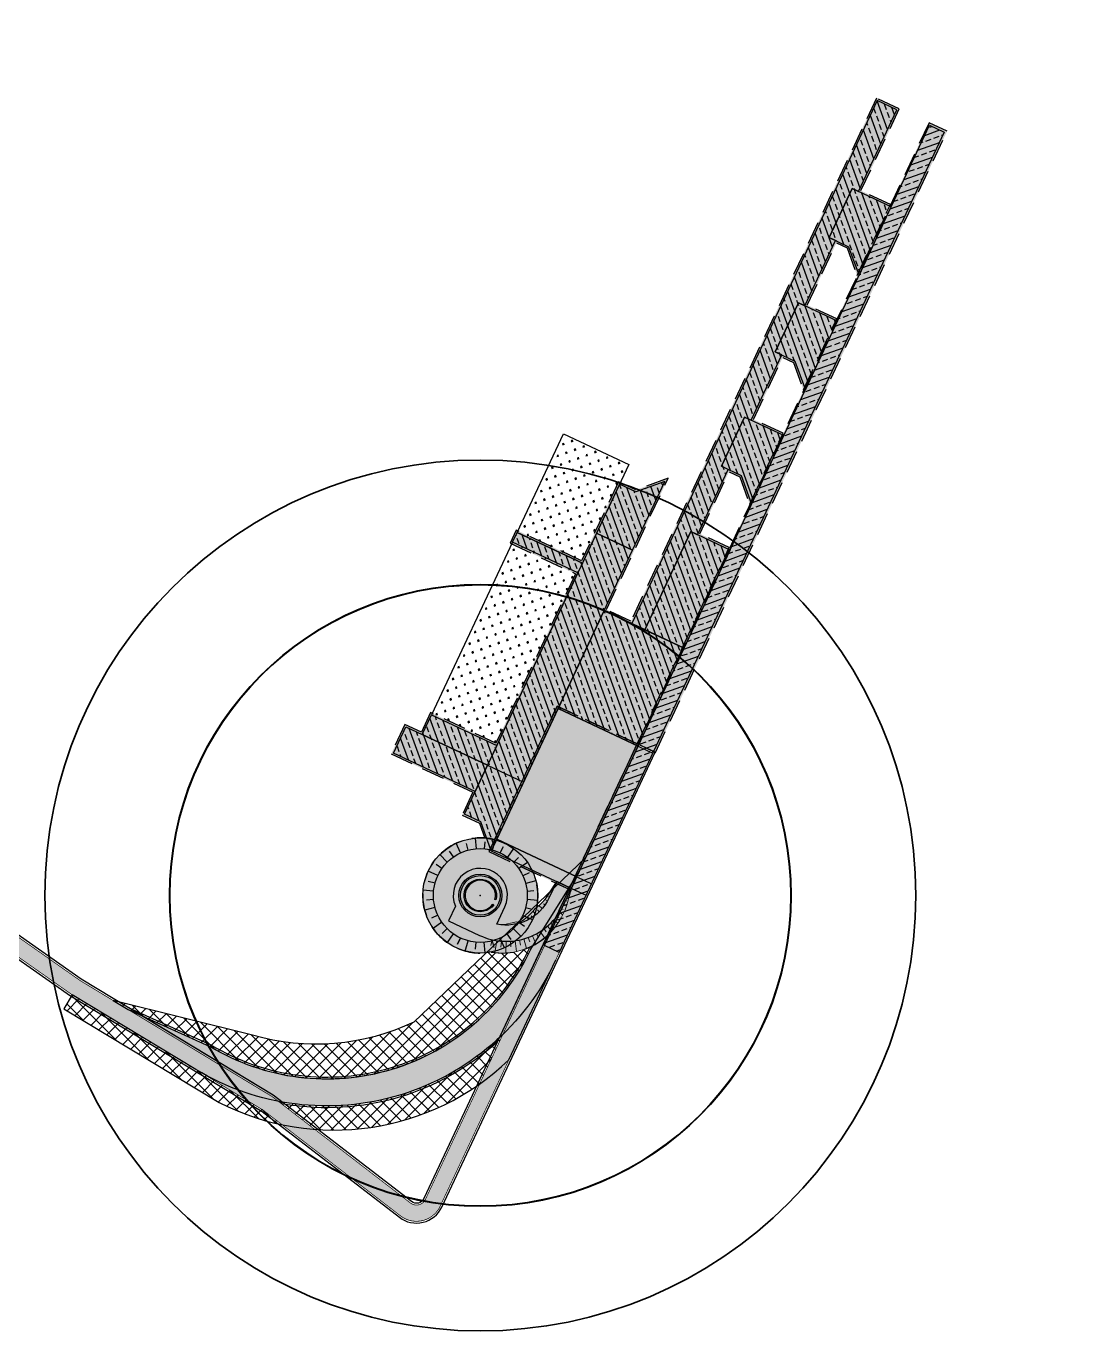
# Model space of a CAD drawing. Extents: x 466263 to 469319, y 5887365 to 5890189.
# Drawn here: x 466810.8 to 467100.1, y 5888244.9 to 5888606.2 of the extents above; entities that cross this region are included whole.
import ezdxf

# ---------------------------------------------------------------- set-up
doc = ezdxf.new("R2010")
doc.units = 0
doc.header["$MEASUREMENT"] = 0
doc.linetypes.add('VERDECKT', pattern=[9.524999999999995, 6.349999999999997, -3.174999999999998])
doc.layers.get('0').update_dxf_attribs({"linetype": 'CONTINUOUS'})
for name, color, linetype, transparency in [('UTEC -Flächen mit Böschung 0.5 m- KSF dauerhaft', 24, 'VERDECKT', 0.5), ('UTEC -Flächen mit Böschung 0.5 m- KSF temporär', 54, 'VERDECKT', 0.5), ('UTEC -Flächen mit Böschung 0.5 m- Zuwegung dauerhaft', 32, 'VERDECKT', 0.5), ('UTEC -Flächen mit Böschung 0.5 m- Zuwegung temporär', 84, 'VERDECKT', 0.5), ('UTEC -Flächen- Fundament', 162, 'VERDECKT', 0.5), ('UTEC -Flächen- KSF Blattlager', 254, 'CONTINUOUS', 0.5), ('UTEC -Flächen- KSF dauerhaft', 252, 'CONTINUOUS', 0.5), ('UTEC -Flächen- KSF temporär', 254, 'CONTINUOUS', 0.5), ('UTEC -Flächen- Zuwegung dauerhaft', 33, 'CONTINUOUS', 0.5), ('UTEC -Flächen- Zuwegung temporär', 85, 'CONTINUOUS', 0.5), ('UTEC -Flächen- Zuwegung Überschwenkbereich', 252, 'CONTINUOUS', 0.5)]:
    doc.layers.add(name, color=color, linetype=linetype, transparency=transparency)
for name, color, linetype, lineweight in [('UTEC -WKA- Kreise - Baulast', 70, 'CONTINUOUS', 35), ('UTEC -WKA- Kreise - Rotor (ohne Exzentrizität)', 150, 'CONTINUOUS', 35), ('UTEC -WKA- Kreise - Rotorüberstrich (mit Exzentrizität)', 150, 'CONTINUOUS', 35)]:
    doc.layers.add(name, color=color, linetype=linetype, lineweight=lineweight)
for name, color, linetype in [('UTEC -WKA- Kreise - Standort', 10, 'CONTINUOUS'), ('UTEC -WKA- KSF Blattlager', 253, 'CONTINUOUS'), ('UTEC -WKA- KSF dauerhaft', 7, 'CONTINUOUS'), ('UTEC -WKA- KSF temporär', 253, 'CONTINUOUS'), ('UTEC -WKA- Turm & Fundament', 7, 'CONTINUOUS'), ('UTEC -WKA- Turm & Fundament Schraffur', 253, 'CONTINUOUS'), ('UTEC -Zuwegung- dauerhaft', 34, 'CONTINUOUS'), ('UTEC -Zuwegung- temporär', 86, 'CONTINUOUS'), ('UTEC -Zuwegung- Überschwenkbereich', 253, 'CONTINUOUS')]:
    doc.layers.add(name, color=color, linetype=linetype)
doc.layers.add('UTEC __Hilfslinien__', color=201, linetype='CONTINUOUS', plot=False)

# ---------------------------------------------------------------- blocks, each defined once
blk = doc.blocks.new('WKA - Fundament')
at = {"layer": 'UTEC -WKA- Turm & Fundament'}
for radius in [13, 5.94]:
    blk.add_circle((0, 0), radius, dxfattribs=at)
at = {"layer": 'UTEC -WKA- Turm & Fundament Schraffur'}
for points in [[(-4.446261863225116, 12.21600407022015), (-5.453169165174356, 14.98245914581139)], [(-2.257426309660559, 12.8025007891606), (-2.590125111487167, 14.68932945537017)], [(-2.2737e-12, 13), (-3.638e-12, 15.94399999999905)], [(2.257426309667605, 12.80250078915924), (2.590125111494669, 14.68932945537199)], [(4.446261863231483, 12.21600407021742), (5.453169165181633, 14.98245914581139)], [(-8.356238925919111, 9.958577760551632), (-10.24860564883261, 12.21381260109001)], [(-6.499999999992722, 11.25833024920166), (-7.457968019860345, 12.91757953163915)], [(6.499999999998181, 11.25833024919848), (7.457968019870349, 12.91757953164415)], [(8.356238925923435, 9.958577760547996), (10.24860564883988, 12.21381260109001)], [(-11.25833024919552, 6.500000000003637), (-13.80790903793104, 7.972000000000661)], [(-9.958577760542992, 8.356238925929574), (-11.42626991715178, 9.587778873221849)], [(9.958577760545948, 8.356238925925936), (11.42626991716611, 9.587778873227762)], [(11.25833024919734, 6.500000000000452), (13.80790903793831, 7.972000000000661)], [(-12.21600407021583, 4.446261863236486), (-14.01639502864964, 5.101550582148774)], [(12.21600407021651, 4.446261863234211), (14.01639502866737, 5.101550582152412)], [(-12.80250078915833, 2.2574263096717), (-15.70177481401924, 2.768646544721832)], [(-14.91593603973206, 0), (-13, 0)], [(-13, 0), (-14.91593603973206, 0)], [(12.80250078915855, 2.257426309670333), (15.70177481402652, 2.768646544721832)], [(13, 0), (14.91593603975116, 0)], [(14.91593603975116, 0), (13, 0)], [(-15.70177481402675, -2.768646544721375), (-12.80250078915878, -2.257426309669881)], [(15.70177481403402, -2.768646544721375), (12.80250078915901, -2.257426309668517)], [(-14.01639502865191, -5.101550582146046), (-12.21600407021674, -4.446261863233758)], [(-13.80790903793831, -7.972000000001571), (-11.25833024919689, -6.500000000001362)], [(13.80790903794559, -7.972000000001571), (11.2583302491987, -6.499999999998181)], [(14.01639502866965, -5.101550582150136), (12.21600407021765, -4.446261863231483)], [(-11.42626991715656, -9.587778873220033), (-9.958577760545722, -8.356238925925936)], [(-10.24860564884125, -12.21381260109047), (-8.356238925924117, -9.95857776054754)], [(10.24860564884852, -12.21381260109047), (8.356238925928206, -9.958577760543903)], [(11.42626991717065, -9.587778873225943), (9.958577760548678, -8.356238925922298)], [(-7.457968019866711, -12.91757953163869), (-6.499999999997726, -11.25833024919893)], [(-5.453169165181178, -14.98245914581184), (-4.446261863231028, -12.21600407021788)], [(-2.590125111494669, -14.68932945537244), (-2.257426309667605, -12.80250078915924)], [(1.04592e-11, -15.94400000000087), (9.0949e-12, -13)], [(2.590125111502401, -14.68932945537426), (2.257426309674654, -12.80250078915787)], [(5.453169165188455, -14.98245914581184), (4.446261863237396, -12.2160040702156)], [(7.457968019876942, -12.91757953164415), (6.500000000003183, -11.25833024919575)]]:
    blk.add_lwpolyline(points, dxfattribs=at)
blk.add_circle((0, 0), 15.944, dxfattribs=at)

msp = doc.modelspace()

# ---------------------------------------------------------------- hatches: boundary and pattern name
at = {"layer": 'UTEC -Flächen mit Böschung 0.5 m- KSF dauerhaft'}
h = msp.add_hatch(color=256, dxfattribs=at)
h.dxf.hatch_style = 1
h.paths.add_polyline_path([(466938.9285231679, 5888377.604053594), (466961.1077307625, 5888367.195751611), (466980.0126058029, 5888407.480434802), (466957.8333982022, 5888417.888736786)])
at = {"layer": 'UTEC -Flächen mit Böschung 0.5 m- KSF temporär', "true_color": 0x991b1e}
h = msp.add_hatch(color=244, dxfattribs=at)
h.dxf.hatch_style = 1
h.paths.add_polyline_path([(467050.1093334581, 5888556.850608437), (467041.9618694416, 5888560.674066309), (467052.582585753, 5888583.305910799), (467046.2456692958, 5888586.279711367), (466978.2730849028, 5888441.435906629), (466971.4835315557, 5888444.622121522), (466988.5646625487, 5888481.020561044), (466979.6435235069, 5888477.798164275), (466974.8520060576, 5888480.046736969), (466964.5923941008, 5888458.184375191), (466946.4869185087, 5888466.68094824), (466944.7876038987, 5888463.059853121), (466962.8930794909, 5888454.563280072), (466940.8657138609, 5888407.624834599), (466922.7602382689, 5888416.121407649), (466920.2112663541, 5888410.689764973), (466915.6848974561, 5888412.813908233), (466911.861439584, 5888404.666444216), (466934.4932840743, 5888394.045727904), (466931.519483507, 5888387.708811449), (466936.3110009563, 5888385.460238755), (466937.7914687375, 5888381.361594217, -0.042855224566189), (466940.4830641948, 5888380.916648501), (466957.8333982022, 5888417.888736786), (466980.0126058029, 5888407.480434802), (467005.5023249502, 5888461.796861578), (466997.3548609337, 5888465.62031945), (467005.4266053304, 5888482.820521262), (467008.4075752204, 5888481.421605873), (467011.1495268636, 5888473.830569263), (467020.3713277862, 5888493.481443862), (467012.2238637697, 5888497.304901736), (467020.2956081665, 5888514.505103549), (467023.2765780563, 5888513.106188161), (467026.0185296996, 5888505.515151551), (467035.2403306222, 5888525.166026149), (467027.0928666058, 5888528.989484024), (467035.1646110023, 5888546.189685836), (467038.1455808924, 5888544.790770448), (467040.8875325356, 5888537.199733836)])
h.paths.add_polyline_path([(467065.7995829354, 5888577.103412472), (467060.8205771475, 5888579.439970063), (467005.3804380019, 5888461.301741822), (466980.1031331809, 5888407.437951938), (466985.0821389687, 5888405.101394348)])
at = {"layer": 'UTEC -Flächen- Fundament', "lineweight": 20}
h = msp.add_hatch(color=256, dxfattribs=at)
h.dxf.hatch_style = 1
edge = h.paths.add_edge_path()
edge.add_line((466940.4830641948, 5888380.916648501), (466938.9285231679, 5888377.604053594))
edge.add_line((466938.9285231679, 5888377.604053594), (466951.1480436852, 5888371.869653071))
edge.add_arc((466936.5464006807, 5888365.466282283), 15.94399999641436, -11.8355498190096, 23.679262121811576, ccw=False)
edge.add_arc((466944.7607190596, 5888372.272849443), 12.4965312409464, 306.2579471923046, 323.9280091686442)
edge.add_line((466954.8613880546, 5888364.914875611), (466957.4536297929, 5888368.910555271))
edge.add_line((466957.4536297929, 5888368.910555271), (466961.1077307627, 5888367.195751611))
edge.add_line((466961.1077307627, 5888367.195751611), (466955.1108938271, 5888354.41700137))
edge.add_arc((466942.7073313662, 5888367.604159327), 18.10385308996183, 259.8702663150412, 313.24613413936555, ccw=False)
edge.add_arc((466936.5569699043, 5888365.455816896), 15.95153692660404, 75.75159001825028, 280.71692931554395, ccw=False)
at = {"layer": 'UTEC -Flächen- KSF Blattlager'}
h = msp.add_hatch(dxfattribs=at)
h.set_pattern_fill('GRASS', color=256, scale=0.1, angle=64.86018184489771)
h.set_pattern_definition([(154.8601818448977, (468276.4442569007, 5885106.73575902), (-2.388932101160861, -0.8629040586918979), [0.4762500000000001, -3.115852447999998]), (109.8601818448977, (468276.4442569007, 5885106.73575902), (-2.388932101445278, -0.862904058794632), [0.4762500000000001, -2.06375]), (199.8601818448977, (468276.4442569007, 5885106.73575902), (0.8629040587946313, -2.388932101445274), [0.4762500000000001, -2.063749999999999])])
h.paths.add_polyline_path([(466977.641200536, 5888484.81332843), (466964.8326166643, 5888457.519323975), (466946.7271410722, 5888466.015897022), (466959.5357249437, 5888493.30990148)])
h.paths.add_polyline_path([(466945.4526551148, 5888463.300075684), (466923.0004608325, 5888415.456356432), (466941.1059364247, 5888406.959783384), (466963.558130707, 5888454.803502636)])
at = {"layer": 'UTEC -Flächen- KSF dauerhaft'}
h = msp.add_hatch(color=256, dxfattribs=at)
h.dxf.hatch_style = 1
h.paths.add_polyline_path([(466941.0804746678, 5888381.012734384), (466939.5935743842, 5888377.844276156), (466961.7727819846, 5888367.435974172), (466963.2596822682, 5888370.604432402)])
h.paths.add_polyline_path([(466958.0736207659, 5888417.22368557), (466941.0804746678, 5888381.012734384), (466963.2596822682, 5888370.604432402), (466980.2528283664, 5888406.815383588)])
h = msp.add_hatch(dxfattribs=at)
h.set_pattern_fill('GRAVEL', color=256, scale=1.999999999999999, angle=64.86018184489771)
h.set_pattern_definition([(292.8729693488977, (468267.810961183, 5885093.046719422), (9.497669593705886, -22.13129621799859), [0.2690719999999999, -26.63817609414739]), (249.8299225728977, (468267.9155467815, 5885092.798804413), (8.385340099729053, 22.57622801558918), [0.461736, -45.71184952245999]), (197.3706289228977, (468267.7563365525, 5885092.365385328), (28.41259620058015, 8.759245238191255), [0.3255759999999999, -32.23206519219939]), (332.1338708508977, (468267.8776070935, 5885091.446857455), (-35.36129387954819, 18.80369365747673), [0.4204760000000002, -41.62711608325799]), (357.6938360228977, (468268.2493255079, 5885091.250323945), (-25.97485723523996, 1.14314986283701), [0.4123099999999999, -40.81874625617657]), (62.13387085089767, (468268.6613021285, 5885091.233732862), (-18.80369365747673, -35.36129387954819), [0.4204760000000002, -41.62711608325797]), (102.5544223115977, (468268.8578356382, 5885091.605451275), (7.059930628365519, -32.03369131902635), [0.5560579999999998, -55.049697097832]), (137.1155102197977, (468268.7369671604, 5885092.148213479), (-33.88444516851816, 31.36629362264035), [0.5249759999999997, -51.97264299362679]), (186.2897474598977, (468268.3523028547, 5885092.505471611), (-30.334376709201, -3.438835509919528), [0.4219000000000002, -41.76814621945799]), (240.0965401538978, (468267.9329419904, 5885092.459249695), (11.15677791326259, 19.06636584654073), [0.4816640000000004, -23.6015251575846]), (287.2576196428977, (468267.6928132861, 5885092.041711426), (9.720135492501267, -31.07280106471592), [0.622896, -61.6667500095898]), (203.6742566788977, (468268.7368733009, 5885093.230802963), (-16.81088648972705, -7.575889085085267), [0.2126019999999999, -21.04768962546939]), (236.3294162348977, (468268.5421623874, 5885093.14543517), (14.66664008231093, 21.8378036600742), [0.404474, -40.04302283231399]), (289.8601818448977, (468268.3179144997, 5885092.808815378), (1.810547559222919, -0.8496573049126249), [0.282842, -2.5455851247462]), (268.0587723588979, (468268.0411727811, 5885092.784035927), (0.6271914061173578, 10.75205240594054), [0.152316, -15.0792302117278]), (356.6615913308977, (468268.0360131967, 5885092.631807878), (-6.281299982581727, 0.7384243555156615), [0.2154059999999999, -10.554923614269]), (95.8239383769977, (468268.2510542448, 5885092.61926405), (-1.072123203707954, 7.130957287494569), [0.349858, -11.31204578969059]), (226.4252330218977, (468268.2155535601, 5885092.96731534), (3.509862169048373, 2.771437813533443), [0.2529819999999999, -6.071573320336796]), (81.24972217889768, (468267.5432119597, 5885091.581690294), (3.064930371457576, 20.65444750696845), [0.3544, -35.0856902933388]), (135.2063577867977, (468267.5971263236, 5885091.931966242), (16.51739393180786, -16.58842059093676), [0.2973219999999999, -29.434815494638]), (358.0587723588977, (468267.8534440483, 5885093.137246801), (-10.75205240594053, 0.6271914061173685), [0.30463, -14.9269162117278]), (48.47064151089772, (468268.1579001449, 5885093.126927633), (-13.92821572679599, -15.55650367749228), [0.3543999999999998, -35.08569029333798]), (44.30413662489771, (468268.6657514465, 5885091.054902764), (-7.869381643009567, -7.353423186289896), [0.3417599999999998, -16.74624749063499]), (359.6353224138978, (468268.9103294689, 5885091.293610935), (-24.16430967601689, 0.2934925579242762), [0.286356, -28.349286126552]), (131.6615913312977, (468269.6724881806, 5885092.305694972), (-7.353423186289812, 7.869381643009432), [0.30463, -14.92691621172778]), (82.21420648119773, (468269.4699909606, 5885092.533279848), (-3.803354726972735, -26.93574748955021), [0.3352619999999999, -33.19084722848]), (134.3041366252977, (468269.2561561012, 5885091.418526667), (7.353423186289762, -7.869381643009468), [0.1708799999999999, -16.91712749063499]), (166.1701143188976, (468269.6215087423, 5885092.197062117), (-8.091847541804844, 1.588081660427759), [0.10198, -10.09605902718559]), (230.8239383768977, (468269.5224847914, 5885092.221439507), (4.359519473961053, 4.581985372756371), [0.4123099999999999, -7.833901251235397]), (250.8691878018976, (468269.2620259524, 5885091.901812861), (6.68602548990384, 18.95513289714318), [0.3820999999999999, -37.82784634908561]), (8.550249370897713, (468268.4140035251, 5885092.542794891), (-4.47075242335873, -0.1112329493976685), [0.2884439999999998, -6.922658550927996]), (58.01740843189764, (468268.6992418164, 5885092.58567982), (18.06526930196178, 29.07999389696636), [0.5035880000000001, -49.8551252480566]), (125.8055777457977, (468268.9659725696, 5885093.012826992), (9.275203694910552, -13.18979137128088), [0.205912, -20.385348281974]), (154.8601818448977, (468268.8455061545, 5885093.179823526), (-2.660204864135724, -0.960890254310361), [0.12, -1.879999999999999]), (185.1166190088977, (468269.1907163795, 5885091.891091629), (16.07246213421205, 1.294589102503409), [0.2778479999999999, -27.50703997889961]), (112.8729693490977, (468268.913974661, 5885091.866312178), (-9.497669593705886, 22.13129621799846), [0.538144, -26.3691040941474]), (64.86018184489771, (468268.7048034639, 5885092.362142199), (-0.9608902543103612, 2.660204864135724), [0.5200000000000001, -1.479999999999999]), (30.16502831389776, (468268.9257143635, 5885092.832884565), (21.17040596368792, 12.15787445784205), [0.3162279999999998, -31.30654860168399]), (318.9147859438977, (468269.1991190933, 5885092.99178659), (6.392532931979464, -5.20917677887384), [0.291204, -14.269015778561]), (272.5061572088979, (468269.4186094592, 5885092.800412665), (1.9619867988896, -42.89697667436457), [0.47413, -46.93894836451878]), (240.2862605848977, (468269.4393416569, 5885092.326735374), (-12.85609252308786, -22.68746096498679), [0.5015979999999999, -49.65814681593777])])
edge = h.paths.add_edge_path()
edge.add_line((466957.6990499763, 5888369.347703108), (466955.5365999383, 5888364.739705724))
edge.add_arc((466943.7680408031, 5888370.262478205), 13.00000000006527, 258.2025456431576, 334.8601818463346, ccw=False)
edge.add_line((466941.110157514, 5888357.53708405), (466943.3359540245, 5888362.280067386))
edge.add_arc((466936.5464006776, 5888365.466282279), 7.499999999782223, 334.860181846628, 563.0498669444939)
edge.add_line((466929.6451674152, 5888362.529791269), (466927.7334384791, 5888358.456059261))
edge.add_line((466927.7334384791, 5888358.456059261), (466936.3335393854, 5888354.420187064))
edge.add_arc((466943.7680408035, 5888370.262478207), 17.50000000053956, 244.8601818451502, 334.8601818421084)
edge.add_line((466959.6103319466, 5888362.827976789), (466961.7727819846, 5888367.435974172))
edge.add_line((466961.7727819846, 5888367.435974172), (466957.6990499763, 5888369.347703108))
edge = h.paths.add_edge_path(flags=16)
edge.add_arc((466936.5464006774, 5888365.466282281), 5.499999999999999, 0, 360)
at = {"layer": 'UTEC -Flächen- KSF temporär'}
h = msp.add_hatch(dxfattribs=at)
h.set_pattern_fill('ANSI33', color=256, scale=0.5, angle=64.86018184489771)
h.set_pattern_definition([(109.8601818448977, (468268.5849268303, 5885089.988194098), (-2.986165126806596, -1.078630073493288), []), (109.8601818448977, (468269.5386947689, 5885092.020592574), (-2.986165126806596, -1.078630073493288), [1.587499999999999, -0.79375])])
h.paths.add_polyline_path([(467046.4858918593, 5888585.614660152), (466978.5133074664, 5888440.770855413), (466982.1344025847, 5888439.071540802), (466994.8792621585, 5888466.229754193), (466996.6898097178, 5888465.380096886), (467005.1863827668, 5888483.485572478), (467003.3758352076, 5888484.335229782), (467009.7482649945, 5888497.914336477), (467011.5588125535, 5888497.064679172), (467020.0553856028, 5888515.170154765), (467018.2448380436, 5888516.019812072), (467024.6172678304, 5888529.598918762), (467026.4278153896, 5888528.749261459), (467034.9243884388, 5888546.854737053), (467033.1138408795, 5888547.704394357), (467039.4862706664, 5888561.283501051), (467041.2968182255, 5888560.433843746), (467051.917534537, 5888583.065688236)])
h.paths.add_polyline_path([(467039.4862706664, 5888561.283501051), (467033.1138408795, 5888547.704394357), (467038.5454835572, 5888545.155422441), (467041.4281543201, 5888537.17480785), (467050.3495560217, 5888556.185557221)], flags=17)
h.paths.add_polyline_path([(467024.6172678304, 5888529.598918762), (467018.2448380436, 5888516.019812072), (467023.6764807213, 5888513.470840154), (467026.5591514842, 5888505.490225562), (467035.4805531856, 5888524.500974932)], flags=17)
h.paths.add_polyline_path([(466994.8792621585, 5888466.229754193), (466982.1344025847, 5888439.071540802), (466992.9976879401, 5888433.973596972), (467005.7425475138, 5888461.131810362)])
h.paths.add_polyline_path([(467009.7482649945, 5888497.914336477), (467003.3758352076, 5888484.335229782), (467008.8074778854, 5888481.786257869), (467011.6901486482, 5888473.805643276), (467020.6115503495, 5888492.816392647)], flags=17)
h.paths.add_polyline_path([(466980.2528283664, 5888406.815383588), (466992.9976879401, 5888433.973596972), (466970.8184803396, 5888444.38189896), (466958.0736207659, 5888417.22368557)])
h.paths.add_polyline_path([(466964.8326166643, 5888457.519323975), (466963.558130707, 5888454.803502636), (466945.4526551148, 5888463.300075684), (466946.7271410722, 5888466.015897022)])
h.paths.add_polyline_path([(466941.1059364247, 5888406.959783384), (466938.55696451, 5888401.528140706), (466920.4514889178, 5888410.024713755), (466923.0004608325, 5888415.456356432)])
h.paths.add_polyline_path([(466968.7197988344, 5888465.802579059), (466938.55696451, 5888401.528140706), (466948.5149760856, 5888396.855025529), (466978.6778104101, 5888461.129463881)])
h.paths.add_polyline_path([(466978.6778104101, 5888461.129463881), (466987.5992121117, 5888480.140213252), (466979.6185975193, 5888477.257542491), (466975.0922286212, 5888479.381685753), (466968.7197988344, 5888465.802579059)])
h.paths.add_polyline_path([(466948.5149760856, 5888396.855025529), (466939.5935743842, 5888377.844276156), (466936.7109036211, 5888385.824890748), (466932.1845347231, 5888387.949034012), (466938.55696451, 5888401.528140706)])
h.paths.add_polyline_path([(466915.9251200198, 5888412.148857018), (466938.55696451, 5888401.528140706), (466935.1583352901, 5888394.28595047), (466912.5264908, 5888404.906666781)])
h = msp.add_hatch(dxfattribs=at)
h.set_pattern_fill('ANSI33', color=256, scale=0.5, angle=154.8601818448977)
h.set_pattern_definition([(199.8601818448977, (468268.5849268303, 5885089.988194098), (1.078630073493288, -2.986165126806596), []), (199.8601818448977, (468266.5525283522, 5885090.941962037), (1.078630073493288, -2.986165126806596), [1.587499999999999, -0.7937499999999998])])
h.paths.add_polyline_path([(467065.0440043413, 5888576.905672778), (466958.4120125747, 5888349.681954093), (466954.3382805666, 5888351.593683029), (467060.9702723331, 5888578.817401712)])
at = {"layer": 'UTEC -Flächen- Zuwegung dauerhaft', "linetype": 'ByBlock', "transparency": 33554687}
h = msp.add_hatch(color=256, dxfattribs=at)
h.dxf.hatch_style = 1
edge = h.paths.add_edge_path()
edge.add_arc((467156.7549778905, 5889196.547405191), 5.000000000045556, 242.6636303000544, 334.4724394946446, ccw=False)
edge.add_line((467154.4589102381, 5889192.10577561), (467057.6622666999, 5889242.144086576))
edge.add_arc((467054.3329686033, 5889235.703723682), 7.249999999868197, 62.66363029559509, 154.6963634447146)
edge.add_line((467047.7785667827, 5889238.802484205), (466996.3604601153, 5889130.04450519))
edge.add_line((466996.3604601153, 5889130.04450519), (466952.948170002, 5889042.950308694))
edge.add_line((466952.948170002, 5889042.950308694), (466830.0118861572, 5888783.99431432))
edge.add_line((466830.0118861572, 5888783.99431432), (466719.4210816272, 5888558.670826966))
edge.add_line((466719.4210816272, 5888558.670826966), (466678.573962645, 5888475.207322112))
edge.add_arc((466674.0935961898, 5888477.426852789), 5.000000000104988, 230.3976196096461, 333.6466251521746, ccw=False)
edge.add_line((466670.9063161863, 5888473.574418991), (466561.9278905388, 5888563.689419553))
edge.add_line((466561.9278905388, 5888563.689419553), (466379.4751771223, 5888709.405778852))
edge.add_line((466379.4751771223, 5888709.405778852), (466376.6669389345, 5888705.889559536))
edge.add_line((466376.6669389345, 5888705.889559536), (466559.1196523512, 5888560.173200239))
edge.add_line((466559.1196523512, 5888560.173200239), (466675.6410861775, 5888463.816681507))
edge.add_line((466675.6410861775, 5888463.816681507), (466697.7950520844, 5888442.949465684))
edge.add_line((466697.7950520844, 5888442.949465684), (466763.7378175053, 5888380.836798095))
edge.add_arc((466813.276089235, 5888433.429783693), 72.25000000025682, 226.7131880464773, 234.9162447765445)
edge.add_line((466771.7487209709, 5888374.306690193), (466823.3095686733, 5888338.090954804))
edge.add_line((466823.3095686733, 5888338.090954804), (466876.3847143621, 5888306.018065873))
edge.add_line((466876.3847143621, 5888306.018065873), (466914.4403143086, 5888276.725826661))
edge.add_arc((466918.8624908049, 5888282.470985931), 7.249999998895853, 232.4137233610919, 334.8601818521503)
edge.add_line((466925.4257257067, 5888279.3909782), (466984.3265603748, 5888404.903654649))
edge.add_line((466984.3265603748, 5888404.903654649), (466980.2528283664, 5888406.815383588))
edge.add_line((466980.2528283664, 5888406.815383588), (466921.3519936985, 5888281.302707136))
edge.add_arc((466918.862490805, 5888282.470985931), 2.74999999989145, 232.4137233598414, 334.86018183277235, ccw=False)
edge.add_line((466917.1851135131, 5888280.291787586), (466878.9288330034, 5888309.738495077))
edge.add_line((466878.9288330034, 5888309.738495077), (466825.7694017293, 5888341.86231712))
edge.add_line((466825.7694017293, 5888341.86231712), (466774.3352006552, 5888377.989097399))
edge.add_arc((466813.276089245, 5888433.42978369), 67.75000000433495, 226.7131880381479, 234.9162447687712, ccw=False)
edge.add_line((466766.8232461942, 5888384.11248578), (466700.8804807706, 5888446.22515337))
edge.add_line((466700.8804807706, 5888446.22515337), (466682.0020692134, 5888464.007066097))
edge.add_arc((466685.4303233093, 5888467.646719084), 4.999999999792412, 153.6466250925158, 226.7131880931135, ccw=False)
edge.add_line((466680.9499568564, 5888469.866249766), (466723.4607457432, 5888556.688123299))
edge.add_line((466723.4607457432, 5888556.688123299), (466834.0515502729, 5888782.011610652))
edge.add_line((466834.0515502729, 5888782.011610652), (466956.9958400322, 5889040.983535074))
edge.add_line((466956.9958400322, 5889040.983535074), (467000.4287095209, 5889128.121136589))
edge.add_line((467000.4287095209, 5889128.121136589), (467051.8468161884, 5889236.879115608))
edge.add_arc((467054.3329686034, 5889235.703723682), 2.750000000457537, 62.663630310733424, 154.6963634430184, ccw=False)
edge.add_line((467055.5958058121, 5889238.146619955), (467153.9695127007, 5889187.293057722))
edge.add_line((467153.9695127007, 5889187.293057722), (467157.1562083257, 5889185.785159005))
edge.add_line((467157.1562083257, 5889185.785159005), (467161.2668683647, 5889194.392679143))
at = {"layer": 'UTEC -Flächen- Zuwegung temporär', "linetype": 'ByBlock'}
h = msp.add_hatch(color=256, dxfattribs=at)
h.dxf.hatch_style = 1
edge = h.paths.add_edge_path()
edge.add_line((466838.976513682, 5888333.881364277), (466861.6621456055, 5888323.677830372))
edge.add_arc((466893.9867866877, 5888377.169582811), 62.49999999923659, 238.8557646957057, 334.8601818370235)
edge.add_line((466950.5663979091, 5888350.617792025), (466963.7725626357, 5888371.697336906))
edge.add_line((466963.7725626357, 5888371.697336906), (466942.7918758579, 5888326.989275209))
edge.add_arc((466893.9867866877, 5888377.169582812), 70.000000000562, 258.9612320790267, 314.20403265847443, ccw=False)
edge.add_line((466880.583666331, 5888308.464733167), (466878.9288330034, 5888309.738495077))
edge.add_line((466878.9288330034, 5888309.738495077), (466838.976513682, 5888333.881364277))
at = {"layer": 'UTEC -Flächen- Zuwegung Überschwenkbereich', "linetype": 'ByBlock'}
h = msp.add_hatch(dxfattribs=at)
h.set_pattern_fill('ANSI37', color=256, scale=20)
h.set_pattern_definition([(45, (0, 0), (-1.767766952966368, 1.767766952966368), []), (135, (0, 0), (-1.767766952966368, -1.767766952966368), [])])
h.paths.add_polyline_path([(466950.5663979091, 5888350.617792025), (466951.1875834232, 5888351.60932198, -0.1676192864611945), (466939.5232689335, 5888349.782508362, -0.0209479069426641), (466938.2013003967, 5888349.589257485), (466918.1759906169, 5888330.415565225, -0.1855658188679016), (466873.4770911753, 5888326.771950936), (466834.8977817006, 5888336.346109618), (466838.976513682, 5888333.881364277), (466861.6621456055, 5888323.677830372, 0.4452517794629391)])
h.paths.add_polyline_path([(466823.5484671149, 5888337.946590374), (466821.2210929572, 5888334.095184197), (466864.2458761393, 5888308.095649493, 0.0662258428439366), (466881.6583585142, 5888301.958825017), (466876.3847143621, 5888306.018065873)])
h.paths.add_polyline_path([(466936.3472264214, 5888313.25627458), (466942.7918758587, 5888326.989275209, -0.2458215872792153), (466880.5836663314, 5888308.464733167), (466890.707730382, 5888300.672016554, 0.1742125233720491)])

# ---------------------------------------------------------------- linework, layer by layer
at = {"layer": 'UTEC -Flächen mit Böschung 0.5 m- KSF dauerhaft'}
msp.add_lwpolyline([(466938.9285231679, 5888377.604053594), (466961.1077307625, 5888367.195751611), (466980.0126058029, 5888407.480434802), (466957.8333982022, 5888417.888736786)], close=True, dxfattribs=at)
at = {"layer": 'UTEC -Flächen mit Böschung 0.5 m- KSF temporär'}
msp.add_lwpolyline([(466980.0126058029, 5888407.480434802), (467005.5023249502, 5888461.796861578), (466997.3548609337, 5888465.62031945), (467005.4266053304, 5888482.820521262), (467008.4075752204, 5888481.421605873), (467011.1495268636, 5888473.830569263), (467020.3713277862, 5888493.481443862), (467012.2238637697, 5888497.304901736), (467020.2956081665, 5888514.505103549), (467023.2765780563, 5888513.106188161), (467026.0185296996, 5888505.515151551), (467035.2403306222, 5888525.166026149), (467027.0928666058, 5888528.989484024), (467035.1646110023, 5888546.189685836), (467038.1455808924, 5888544.790770448), (467040.8875325356, 5888537.199733836), (467050.1093334581, 5888556.850608437), (467041.9618694416, 5888560.674066309), (467052.582585753, 5888583.305910799), (467046.2456692958, 5888586.279711367), (466978.2730849028, 5888441.435906629), (466971.4835315557, 5888444.622121522), (466988.5646625487, 5888481.020561044), (466979.6435235069, 5888477.798164275), (466974.8520060576, 5888480.046736969), (466964.5923941008, 5888458.184375191), (466946.4869185087, 5888466.68094824), (466944.7876038987, 5888463.059853121), (466962.8930794909, 5888454.563280072), (466940.8657138609, 5888407.624834599), (466922.7602382689, 5888416.121407649), (466920.2112663541, 5888410.689764973), (466915.6848974561, 5888412.813908233), (466911.861439584, 5888404.666444216), (466934.4932840743, 5888394.045727904), (466931.519483507, 5888387.708811449), (466936.3110009563, 5888385.460238755), (466937.7914687375, 5888381.361594217, -0.042855224566189), (466940.4830641948, 5888380.916648501), (466957.8333982022, 5888417.888736786)], format="xyb", close=True, dxfattribs=at)
msp.add_lwpolyline([(467065.7995829354, 5888577.103412472), (467060.8205771475, 5888579.439970063), (467005.3804380019, 5888461.301741822), (466980.1031331809, 5888407.437951938), (466985.0821389687, 5888405.101394348)], close=True, dxfattribs=at)
at = {"layer": 'UTEC -Flächen mit Böschung 0.5 m- Zuwegung dauerhaft', "linetype": 'ByBlock'}
msp.add_lwpolyline([(466558.8042979332, 5888559.785167082), (466675.3100104918, 5888463.441648932), (466697.4522266747, 5888442.585500382), (466763.3949920953, 5888380.472832797, 0.0358078797441295), (466771.4613343393, 5888373.897533835), (466823.0362538891, 5888337.671914547), (466876.1020345129, 5888305.604684849), (466914.1353366192, 5888276.32960878, 0.4793689929896478), (466925.8783625966, 5888279.178563874), (466984.9916115907, 5888405.143877213), (466980.0126058029, 5888407.480434802), (466920.8993568088, 5888281.515121462, -0.4793689928699631), (466917.4900912024, 5888280.688005469), (466879.2115128524, 5888310.151876102), (466826.0427165135, 5888342.281357378), (466774.6225872867, 5888378.398253754, -0.0358078797451135), (466767.1660716041, 5888384.476451077), (466701.2233061806, 5888446.589118668), (466682.3448946231, 5888464.371031398, -0.3301420912238144), (466681.3984943631, 5888469.645307423), (466723.9098061275, 5888556.468248854), (466834.5018373169, 5888781.794234959), (466957.445469688, 5889040.764774647)], format="xyb", dxfattribs=at)
at = {"layer": 'UTEC -Flächen mit Böschung 0.5 m- Zuwegung temporär', "linetype": 'ByBlock'}
msp.add_lwpolyline([(466839.2092109039, 5888334.324949408), (466861.894898438, 5888324.121390491, 0.4455436527794936), (466950.1265846254, 5888350.857549681), (466950.330942546, 5888351.183743703, 0.0802025280642878), (466955.1108938271, 5888354.41700137), (466941.2320713764, 5888324.842409425, -0.2283109471915075), (466882.5148640769, 5888307.609213407), (466879.2115128524, 5888310.151876102)], format="xyb", close=True, dxfattribs=at)
at = {"layer": 'UTEC -Flächen- Fundament'}
msp.add_lwpolyline([(466940.4830641948, 5888380.916648501), (466938.9285231679, 5888377.604053594), (466951.1480436852, 5888371.869653071, -0.1562150251272539), (466952.1514363148, 5888362.196114282, 0.0772533267319871), (466954.8613880546, 5888364.914875611), (466957.4536297929, 5888368.910555271), (466961.1077307627, 5888367.195751611), (466955.1108938271, 5888354.41700137, -0.2372003790046332), (466939.5232689335, 5888349.782508362, -1.245588227496011)], format="xyb", close=True, dxfattribs=at)
at = {"layer": 'UTEC -WKA- Kreise - Baulast'}
msp.add_circle((466936.5464006774, 5888365.466282281), 120.6039999999998, dxfattribs=at)
at = {"layer": 'UTEC -WKA- Kreise - Rotor (ohne Exzentrizität)'}
msp.add_circle((466936.5464006774, 5888365.466282281), 86, dxfattribs=at)
at = {"layer": 'UTEC -WKA- Kreise - Rotorüberstrich (mit Exzentrizität)'}
msp.add_circle((466936.5464006774, 5888365.466282281), 86.09799999999996, dxfattribs=at)
at = {"layer": 'UTEC -WKA- Kreise - Standort', "color": 6, "linetype": 'ByBlock'}
msp.add_point((466936.5464006774, 5888365.466282281), dxfattribs=at)
at = {"layer": 'UTEC -WKA- KSF Blattlager'}
for points in [[(466977.641200536, 5888484.81332843), (466964.8326166643, 5888457.519323975), (466946.7271410722, 5888466.015897022), (466959.5357249437, 5888493.30990148)], [(466945.4526551148, 5888463.300075684), (466923.0004608325, 5888415.456356432), (466941.1059364247, 5888406.959783384), (466963.558130707, 5888454.803502636)]]:
    msp.add_lwpolyline(points, close=True, dxfattribs=at)
at = {"layer": 'UTEC -WKA- KSF dauerhaft'}
for points in [[(466958.0736207659, 5888417.22368557), (466941.0804746678, 5888381.012734384), (466963.2596822682, 5888370.604432402), (466980.2528283664, 5888406.815383588)], [(466941.0804746678, 5888381.012734384), (466939.5935743842, 5888377.844276156), (466961.7727819846, 5888367.435974172), (466963.2596822682, 5888370.604432402)]]:
    msp.add_lwpolyline(points, close=True, dxfattribs=at)
msp.add_lwpolyline([(466957.6990499763, 5888369.347703108), (466955.5365999383, 5888364.739705724, -0.3475404855923581), (466941.110157514, 5888357.53708405), (466943.3359540245, 5888362.280067386, 1.542658710510289), (466929.6451674152, 5888362.529791269), (466927.7334384791, 5888358.456059261), (466936.3335393854, 5888354.420187064, 0.4142135623730952), (466959.6103319466, 5888362.827976789), (466961.7727819846, 5888367.435974172)], format="xyb", close=True, dxfattribs=at)
msp.add_circle((466936.5464006774, 5888365.466282281), 5.499999999999999, dxfattribs=at)
at = {"layer": 'UTEC -WKA- KSF temporär'}
for points in [[(467046.4858918593, 5888585.614660152), (466978.5133074664, 5888440.770855413), (466982.1344025847, 5888439.071540802), (466994.8792621585, 5888466.229754193), (466996.6898097178, 5888465.380096886), (467005.1863827668, 5888483.485572478), (467003.3758352076, 5888484.335229782), (467009.7482649945, 5888497.914336477), (467011.5588125535, 5888497.064679172), (467020.0553856028, 5888515.170154765), (467018.2448380436, 5888516.019812072), (467024.6172678304, 5888529.598918762), (467026.4278153896, 5888528.749261459), (467034.9243884388, 5888546.854737053), (467033.1138408795, 5888547.704394357), (467039.4862706664, 5888561.283501051), (467041.2968182255, 5888560.433843746), (467051.917534537, 5888583.065688236)], [(467065.0440043413, 5888576.905672778), (466958.4120125747, 5888349.681954093), (466954.3382805666, 5888351.593683029), (467060.9702723331, 5888578.817401712)], [(467039.4862706664, 5888561.283501051), (467033.1138408795, 5888547.704394357), (467038.5454835572, 5888545.155422441), (467041.4281543201, 5888537.17480785), (467050.3495560217, 5888556.185557221)], [(467024.6172678304, 5888529.598918762), (467018.2448380436, 5888516.019812072), (467023.6764807213, 5888513.470840154), (467026.5591514842, 5888505.490225562), (467035.4805531856, 5888524.500974932)], [(467009.7482649945, 5888497.914336477), (467003.3758352076, 5888484.335229782), (467008.8074778854, 5888481.786257869), (467011.6901486482, 5888473.805643276), (467020.6115503495, 5888492.816392647)], [(466978.6778104101, 5888461.129463881), (466987.5992121117, 5888480.140213252), (466979.6185975193, 5888477.257542491), (466975.0922286212, 5888479.381685753), (466968.7197988344, 5888465.802579059)], [(466968.7197988344, 5888465.802579059), (466938.55696451, 5888401.528140706), (466948.5149760856, 5888396.855025529), (466978.6778104101, 5888461.129463881)], [(466964.8326166643, 5888457.519323975), (466963.558130707, 5888454.803502636), (466945.4526551148, 5888463.300075684), (466946.7271410722, 5888466.015897022)], [(466994.8792621585, 5888466.229754193), (466982.1344025847, 5888439.071540802), (466992.9976879401, 5888433.973596972), (467005.7425475138, 5888461.131810362)], [(466980.2528283664, 5888406.815383588), (466992.9976879401, 5888433.973596972), (466970.8184803396, 5888444.38189896), (466958.0736207659, 5888417.22368557)], [(466941.1059364247, 5888406.959783384), (466938.55696451, 5888401.528140706), (466920.4514889178, 5888410.024713755), (466923.0004608325, 5888415.456356432)], [(466915.9251200198, 5888412.148857018), (466938.55696451, 5888401.528140706), (466935.1583352901, 5888394.28595047), (466912.5264908, 5888404.906666781)], [(466948.5149760856, 5888396.855025529), (466939.5935743842, 5888377.844276156), (466936.7109036211, 5888385.824890748), (466932.1845347231, 5888387.949034012), (466938.55696451, 5888401.528140706)]]:
    msp.add_lwpolyline(points, close=True, dxfattribs=at)
at = {"layer": 'UTEC -WKA- Turm & Fundament'}
msp.add_lwpolyline([(466940.6060598999, 5888364.389636101, 11.10999092558237), (466939.9688169212, 5888363.031725433), (466940.2445331174, 5888362.902336795, -11.91607978309962), (466940.881776096, 5888364.260247462)], format="xyb", close=True, dxfattribs=at)
at = {"layer": 'UTEC -WKA- Turm & Fundament Schraffur', "lineweight": 13}
for points in [[(466957.6990499763, 5888369.347703108), (466957.2155337372, 5888368.486453333), (466956.6587645745, 5888367.648796137), (466956.09300314, 5888366.791977174), (466955.5362339776, 5888365.954319982), (466954.979464815, 5888365.116662787), (466954.8613880546, 5888364.914875611), (466954.4856415568, 5888364.41313797), (466953.9613098106, 5888363.794075273), (466953.3974773043, 5888363.240312926), (466952.8234753019, 5888362.714704619), (466952.2009802675, 5888362.235234899), (466951.6066392731, 5888361.765934674), (466951.1487851031, 5888361.139056931), (466950.6142838608, 5888360.548148273), (466950.0606208504, 5888359.966231886), (466949.4776265761, 5888359.421461812), (466948.8179852296, 5888358.912660828), (466948.1391821149, 5888358.412852114), (466948.1301898428, 5888358.393690348), (466947.4028936959, 5888357.940020218), (466946.5081767171, 5888358.126077962), (466945.6971701544, 5888357.99227177), (466944.9076798076, 5888357.75484169), (466944.0978504685, 5888357.573719689), (466943.2586898658, 5888357.429744003), (466941.110157514, 5888357.53708405)], [(466961.7727819846, 5888367.435974172), (466961.5329355667, 5888366.460374546), (466961.2767506763, 5888365.481658574), (466960.9792539946, 5888364.498947805), (466960.6907495848, 5888363.5353988), (466960.3830834069, 5888362.580842072), (466960.3224919506, 5888362.352078078), (466960.0034790528, 5888361.472991195), (466959.5202508102, 5888360.343624102), (466958.9513832234, 5888359.231064332), (466958.3148608364, 5888358.173635417), (466957.5926991052, 5888357.133013823), (466956.8220443419, 5888356.138530812), (466955.9364189701, 5888355.198001432), (466955.0112928383, 5888354.322772406), (466954.0095196343, 5888353.48351247), (466952.9682456703, 5888352.709552882), (466951.8491474099, 5888352.018878197), (466950.6713866215, 5888351.402496128), (466950.6623943497, 5888351.383334361), (466949.454125073, 5888350.851414416), (466948.1973627644, 5888350.365633057), (466946.8999224718, 5888349.992467855), (466945.5629814191, 5888349.684603007), (466944.2045241504, 5888349.480362047), (466942.8347201617, 5888349.351590936), (466942.6454569291, 5888349.34688204), (466941.4590300532, 5888349.459398866), (466940.0809854969, 5888349.661838413), (466938.96555237, 5888349.903178314)], [(466955.6889282985, 5888365.064304522), (466955.3939603686, 5888365.202727651)], [(466956.2194723489, 5888366.194848837), (466955.828695579, 5888366.378233326)], [(466960.7158411435, 5888365.183723001), (466961.1184214514, 5888364.994799323)], [(466961.2463851943, 5888366.314267318), (466961.3615389812, 5888366.260227723)], [(466951.9324965921, 5888360.146072635), (466951.1206310629, 5888361.128887432)], [(466952.8602389939, 5888360.970980369), (466952.3617632754, 5888361.481713641)], [(466953.7067111884, 5888361.882571825), (466952.7581749497, 5888362.67520386)], [(466954.4673810825, 5888362.878433407), (466954.0430912983, 5888363.171154718)], [(466955.130240588, 5888363.945800594), (466954.4023566603, 5888364.335313672)], [(466959.0892684489, 5888361.806120631), (466959.5088047552, 5888361.564842844)], [(466959.6547530422, 5888362.922634371), (466960.3830834069, 5888362.580842072)], [(466960.1852970928, 5888364.053178686), (466960.4537450243, 5888363.927200912)], [(466947.5409957636, 5888357.822027617), (466947.4873558164, 5888357.970528706)], [(466948.7111574977, 5888358.238934746), (466948.6111629725, 5888358.471940163)], [(466949.8396678925, 5888358.767464309), (466949.4866188482, 5888359.440623578)], [(466950.915400175, 5888359.403599166), (466950.6319422203, 5888359.838411148)], [(466956.0740827524, 5888357.820158022), (466956.6620130382, 5888357.242424497)], [(466956.9452304393, 5888358.746764017), (466958.0479939258, 5888357.789085172)], [(466957.729058448, 5888359.710701752), (466958.2482839252, 5888359.327199358)], [(466958.4445050761, 5888360.730878316), (466959.4050551238, 5888360.11833075)], [(466949.8076170067, 5888353.837694515), (466950.2340982929, 5888352.613119852)], [(466950.95858039, 5888354.307976007), (466951.9515940743, 5888352.087710218)], [(466952.0784991796, 5888354.861624931), (466952.61777391, 5888353.85605348)], [(466953.156926239, 5888355.494308711), (466954.2976978592, 5888353.699000814)], [(466954.1893153492, 5888356.203778521), (466954.7757916864, 5888355.415319371)], [(466955.1661465895, 5888356.983427619), (466956.3426739558, 5888355.615276954)], [(466939.8463932366, 5888353.207546944), (466939.4457678484, 5888351.59665213)], [(466941.1390806383, 5888352.961074549), (466940.5846520665, 5888349.589148532)], [(466942.4010880447, 5888352.815947315), (466942.2503499933, 5888351.145634453)], [(466943.6661455707, 5888352.762774855), (466943.6187499083, 5888349.427911824)], [(466944.9189707806, 5888352.800366071), (466945.0228209065, 5888351.224082941)], [(466946.1671525128, 5888352.927707858), (466946.5608967665, 5888349.917749711)], [(466947.4122346608, 5888353.146116117), (466947.6900651878, 5888351.726019252)], [(466948.6124753877, 5888353.446371239), (466949.3606706806, 5888350.801744159)]]:
    msp.add_lwpolyline(points, dxfattribs=at)
at = {"layer": 'UTEC -Zuwegung- dauerhaft', "linetype": 'ByBlock', "const_width": 0.2}
msp.add_lwpolyline([(466559.1196523512, 5888560.173200239), (466675.6410861775, 5888463.816681507), (466697.7950520844, 5888442.949465684), (466763.7378175053, 5888380.836798095, 0.0358078797425405), (466771.7487209709, 5888374.306690193), (466823.3095686733, 5888338.090954804), (466876.3847143621, 5888306.018065873), (466914.4403143086, 5888276.725826661, 0.4793689929871526), (466925.4257257067, 5888279.3909782), (466984.3265603748, 5888404.903654649), (466980.2528283664, 5888406.815383588), (466921.3519936985, 5888281.302707136, -0.4793689928882018), (466917.1851135131, 5888280.291787586), (466878.9288330034, 5888309.738495077), (466825.7694017293, 5888341.86231712), (466774.3352006552, 5888377.989097399, -0.0358078797446212), (466766.8232461942, 5888384.11248578), (466700.8804807706, 5888446.22515337), (466682.0020692134, 5888464.007066097, -0.3300725945357801), (466680.9499568564, 5888469.866249766), (466723.4607457432, 5888556.688123299), (466834.0515502729, 5888782.011610652), (466956.9958400322, 5889040.983535074)], format="xyb", dxfattribs=at)
at = {"layer": 'UTEC -Zuwegung- temporär', "linetype": 'ByBlock', "const_width": 0.2}
msp.add_lwpolyline([(466838.976513682, 5888333.881364277), (466861.6621456055, 5888323.677830372, 0.4452517794629383), (466950.5663979091, 5888350.617792025), (466963.7725626357, 5888371.697336906), (466942.7918758579, 5888326.989275209, -0.2458215872802893), (466880.583666331, 5888308.464733167), (466878.9288330034, 5888309.738495077)], format="xyb", close=True, dxfattribs=at)
at = {"layer": 'UTEC -Zuwegung- Überschwenkbereich', "linetype": 'ByBlock'}
for points in [[(466834.8977817006, 5888336.346109618), (466838.976513682, 5888333.881364277), (466861.6621456055, 5888323.677830372, 0.4452517794629383), (466950.5663979091, 5888350.617792025), (466963.7725626357, 5888371.697336906), (466965.7971296646, 5888376.011517308), (466918.1759906169, 5888330.415565225, -0.1855658188679011), (466873.4770911753, 5888326.771950936)], [(466821.2210929572, 5888334.095184197), (466864.2458761393, 5888308.095649493, 0.3190164037843184), (466944.450830821, 5888319.931861467), (466957.3559512559, 5888347.43157713, -0.4452517794489422), (466857.7831886756, 5888317.258820081), (466823.5484671149, 5888337.946590374)]]:
    msp.add_lwpolyline(points, format="xyb", close=True, dxfattribs=at)
at = {"layer": 'UTEC __Hilfslinien__'}
for points in [[(466980.2528283664, 5888406.815383588), (466984.3265603748, 5888404.903654649)], [(466963.2596822682, 5888370.604432402), (466967.3334142764, 5888368.692703465)], [(466961.7727819846, 5888367.435974172), (466965.8465139928, 5888365.524245236)]]:
    msp.add_lwpolyline(points, dxfattribs=at)

# ---------------------------------------------------------------- block references
at = {"rotation": 64.86018184489771}
msp.add_blockref('WKA - Fundament', (466936.5464006774, 5888365.466282281), dxfattribs=at)

doc.saveas('drawing.dxf')
